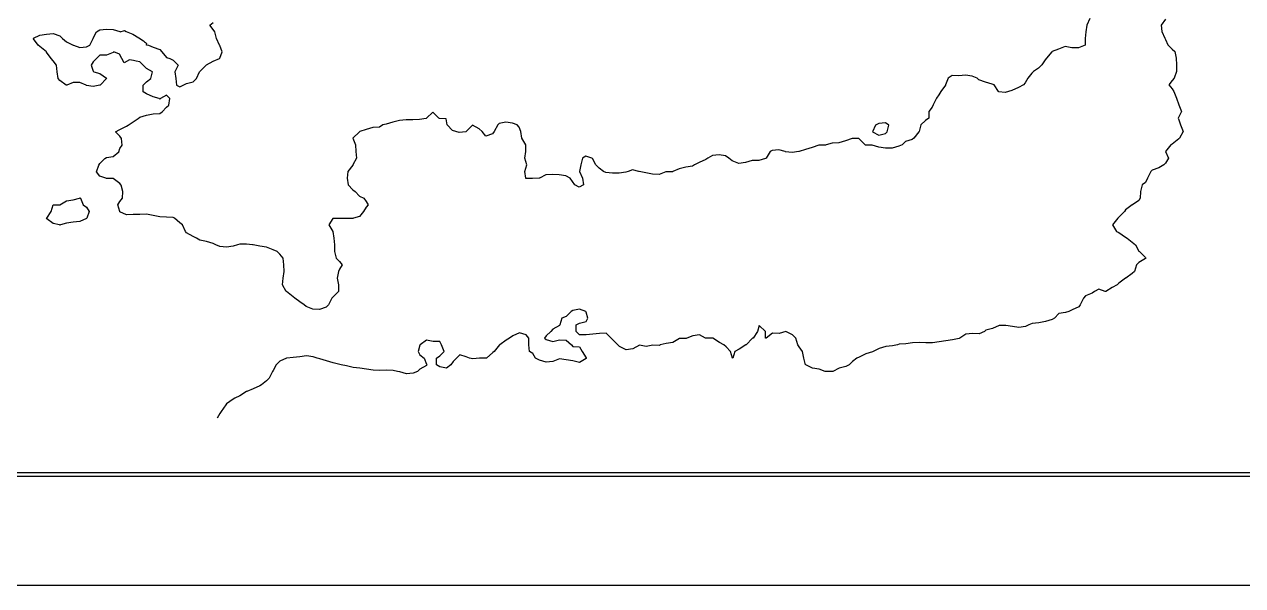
# Model space of a CAD drawing. Extents: x 597 to 1462, y 540 to 1101.
# Drawn here: x 783.2 to 962.3, y 540 to 622.4 of the extents above; entities that cross this region are included whole.
import ezdxf

# ---------------------------------------------------------------- set-up
doc = ezdxf.new("R2010")
doc.units = 0
for name, color, linetype in [('Frame_Outer', 7, 'CONTINUOUS'), ('Gridlinescont', 7, 'CONTINUOUS'), ('TEST', 7, 'CONTINUOUS')]:
    doc.layers.add(name, color=color, linetype=linetype)

msp = doc.modelspace()

# ---------------------------------------------------------------- linework, layer by layer
at = {"layer": 'Frame_Outer', "color": 7}
msp.add_lwpolyline([(596.917639, 1100.637229), (1462.392328, 1100.637229), (1462.392328, 539.962512), (596.917639, 539.962512), (596.917639, 1100.637229), (1462.392328, 1100.637229), (1462.392328, 539.962512), (596.917639, 539.962512), (596.917639, 1100.637229), (1462.392328, 1100.637229), (1462.392328, 539.962512), (596.917639, 539.962512), (596.917639, 1100.637229)], close=True, dxfattribs=at)
at = {"layer": 'Gridlinescont', "color": 7}
msp.add_lwpolyline([(614.04912, 1084.06444), (1445.260818, 1084.06444), (1445.260818, 556.535283), (614.04912, 556.535283), (614.04912, 1084.06444)], close=True, dxfattribs=at)
msp.add_lwpolyline([(613.57383, 556.060018), (1445.736137, 556.060018)], dxfattribs=at)
at = {"layer": 'TEST', "color": 7}
for points in [[(950.928022, 623.176894), (950.305412, 622.320857), (950.406052, 621.342421), (950.846319, 620.364126), (950.927712, 620.168433), (951.28334, 619.385774), (951.90595, 618.76322), (952.29711, 618.40762), (952.517272, 617.429269), (952.557884, 616.450861), (952.557884, 615.472453), (952.185153, 614.494101), (951.90564, 614.167937), (951.416408, 613.515778), (951.90564, 612.956696), (952.172425, 612.53737), (952.528053, 611.558962), (952.883568, 610.604486), (952.891753, 610.579651), (953.27439, 609.601243), (952.883173, 608.818584), (952.80178, 608.623004), (952.883173, 608.378289), (953.149986, 607.644483), (953.505558, 606.666075), (952.97196, 605.68778), (952.883173, 605.578899), (951.904765, 604.817971), (951.709185, 604.70909), (950.938606, 603.730795), (951.345739, 602.752359), (950.926526, 602.018553), (950.681783, 601.773866), (949.948006, 601.354597), (948.969598, 600.991179), (948.774018, 600.795599), (948.270844, 599.817276), (947.991415, 599.164947), (947.50224, 598.838868), (947.257553, 597.860432), (947.208192, 596.882024), (947.012612, 596.555972), (946.080771, 595.9037), (946.033781, 595.883098), (945.055458, 595.168511), (944.892136, 594.923768), (944.076796, 594.108456), (943.936898, 593.945614), (943.117438, 592.967206), (943.75049, 591.988855), (944.076654, 591.848872), (945.055091, 591.173374), (945.299777, 591.010052), (946.033555, 590.423029), (946.522731, 590.031813), (947.011907, 589.100056), (947.100694, 589.053038), (947.990145, 588.163671), (948.037135, 588.074884), (947.990145, 588.027894), (947.011737, 587.422245), (946.685658, 587.096053), (946.359494, 586.117758), (946.033386, 585.791593), (945.101573, 585.13935), (945.054611, 585.118747), (944.076146, 584.404161), (943.83146, 584.159446), (943.097682, 583.740205), (942.143263, 583.181122), (942.118427, 583.164471), (942.071409, 583.181122), (941.139681, 583.507258), (940.487437, 583.181122), (940.161273, 582.936408), (939.182921, 582.52885), (938.856757, 582.202686), (938.400262, 581.224391), (938.204682, 580.898199), (937.226274, 580.49067), (936.737099, 580.245983), (936.247923, 580.105973), (935.269515, 579.919791), (934.617243, 579.267519), (934.291192, 579.071984), (933.312755, 578.778501), (932.334432, 578.569007), (931.35608, 578.452337), (930.866848, 578.289099), (930.377672, 578.044413), (929.399264, 577.897516), (928.420941, 578.00922), (927.44259, 578.166333), (926.464182, 578.166333), (925.485774, 577.745172), (924.507422, 577.473392), (924.31187, 577.310155), (923.529183, 576.954527), (922.550775, 577.016644), (921.572424, 576.902513), (920.716331, 576.331804), (920.594016, 576.256168), (919.615608, 576.070409), (918.637284, 575.939797), (917.658933, 575.764678), (916.680525, 575.613717), (915.702117, 575.642504), (914.723765, 575.697424), (913.745442, 575.62653), (912.767034, 575.47715), (911.788626, 575.4246), (911.543939, 575.354524), (910.810133, 575.191287), (909.83181, 575.109838), (908.853458, 574.811134), (907.983734, 574.376286), (907.874881, 574.314959), (906.89653, 574.009284), (905.918122, 573.548274), (905.59207, 573.397708), (904.939798, 572.908533), (904.450622, 572.419357), (903.961475, 572.158245), (902.983039, 571.929955), (902.036268, 571.44078), (902.003756, 571.408268), (901.025348, 571.408268), (900.936532, 571.44078), (900.047166, 571.766887), (899.068814, 571.930181), (898.090406, 572.403383), (898.043416, 572.420034), (897.763903, 573.398358), (897.600666, 574.376709), (897.111434, 575.029066), (896.915854, 575.355117), (896.622427, 576.333525), (896.133251, 576.822701), (895.154928, 577.295846), (894.17652, 577.01845), (893.198112, 577.030304), (892.238952, 576.331465), (892.218349, 576.314814), (892.12959, 576.331465), (892.12959, 577.309816), (891.240111, 578.199268), (890.995424, 577.309816), (890.350574, 576.331465), (890.261787, 576.310863), (889.30257, 575.351646), (889.281968, 575.331044), (888.303673, 574.698019), (887.651401, 574.371855), (887.371888, 573.393503), (887.324926, 573.372901), (887.277936, 573.393503), (886.998508, 574.371855), (886.346264, 575.024183), (886.0201, 575.350263), (885.367913, 575.676427), (884.389505, 576.304851), (883.411097, 576.296949), (883.32231, 576.329461), (882.43283, 576.81858), (881.454535, 576.655287), (880.565055, 576.329151), (880.476268, 576.282161), (879.497832, 576.282161), (878.519508, 575.676512), (877.541157, 575.545984), (876.651734, 575.350404), (876.562918, 575.261617), (875.58451, 575.303837), (874.606159, 575.105802), (873.627751, 575.303837), (872.649427, 574.763382), (871.671019, 574.616457), (870.692668, 575.105633), (870.447981, 575.350348), (869.714203, 576.084041), (869.46946, 576.328756), (868.735682, 577.062533), (867.757274, 576.981169), (866.778923, 576.915862), (865.800515, 576.818072), (864.822192, 576.818072), (864.333044, 577.30722), (864.333044, 578.285572), (864.822192, 578.530286), (865.800515, 578.774973), (866.045258, 579.26416), (865.800515, 580.15364), (865.768003, 580.242399), (864.821232, 580.568563), (863.842796, 580.393021), (863.598109, 580.242399), (862.864388, 579.508621), (862.212088, 579.263934), (861.932631, 578.285572), (861.885669, 578.196784), (860.907261, 577.633497), (860.581154, 577.307333), (859.928825, 576.655061), (859.684138, 576.328925), (859.928825, 576.133345), (860.907261, 575.83989), (861.885556, 576.084605), (862.863964, 576.00324), (863.64668, 575.350997), (863.84226, 575.106282), (864.820668, 575.024832), (865.211828, 574.37256), (865.798822, 573.425761), (865.819424, 573.393249), (865.798822, 573.346259), (864.820498, 572.74061), (863.84209, 573.00161), (862.863739, 573.113341), (861.885331, 573.270511), (860.906979, 572.903453), (859.928571, 572.770074), (858.950276, 573.066746), (858.363226, 573.392854), (857.972009, 574.045098), (857.482833, 574.371262), (857.385043, 575.34967), (857.385043, 576.328022), (856.993827, 576.817169), (856.015419, 577.110596), (855.037067, 576.654017), (854.54792, 576.327852), (854.058744, 576.001773), (853.126931, 575.349501), (853.079913, 575.324665), (852.297254, 574.370133), (852.101674, 574.206896), (851.142485, 573.391556), (851.121883, 573.359044), (850.143532, 573.370897), (849.165124, 573.267773), (848.675948, 573.390173), (848.186828, 573.585697), (847.208364, 573.87918), (846.719188, 573.389919), (846.230069, 572.900743), (845.903905, 572.411596), (845.251633, 571.922335), (844.273309, 572.085657), (843.784134, 572.411765), (843.784134, 573.390173), (844.273309, 573.716224), (844.925553, 574.368468), (844.517996, 575.346904), (844.273309, 575.836052), (843.294901, 575.836052), (842.316465, 575.999318), (841.384708, 575.347158), (841.337747, 575.30014), (841.093032, 574.368327), (841.337747, 573.87918), (841.990075, 573.390004), (842.316155, 572.500524), (842.404942, 572.411765), (842.316155, 572.32295), (841.337803, 571.759662), (841.011639, 571.43347), (840.35948, 571.188783), (839.381072, 571.077475), (838.402664, 571.363479), (838.076584, 571.433555), (837.424312, 571.573085), (836.445904, 571.628824), (835.467553, 571.573085), (834.489145, 571.601872), (833.51085, 571.7578), (832.532413, 571.902636), (831.55409, 572.018488), (830.575654, 572.239892), (829.792995, 572.410128), (829.597415, 572.446732), (828.619007, 572.710243), (827.640599, 572.962296), (826.662248, 573.284763), (826.271031, 573.387887), (825.684094, 573.560551), (824.705686, 573.713995), (823.727278, 573.59374), (822.748926, 573.496373), (821.817085, 573.387492), (821.770885, 573.37959), (820.792477, 572.932719), (820.233395, 572.41089), (819.814069, 571.572323), (819.716307, 571.432736), (819.227131, 570.454385), (818.835887, 570.063168), (818.102109, 569.476146), (817.857422, 569.336615), (816.879071, 568.864881), (815.932272, 568.497794), (815.89976, 568.481143), (814.921352, 567.844986), (814.187546, 567.518822), (813.942831, 567.378924), (812.964423, 566.680086), (812.842136, 566.540583), (812.181764, 565.562147), (811.986128, 565.236011), (811.594968, 564.583739)], [(939.784788, 623.297318), (939.377231, 622.318995), (939.230306, 621.340558), (939.143212, 620.362235), (939.143212, 619.383827), (939.131359, 619.363225), (938.153008, 618.963062), (937.174712, 618.963062), (936.196304, 619.186921), (935.21784, 618.795676), (934.286112, 618.40446), (934.23915, 618.379624), (933.456435, 617.42512), (933.260798, 617.180405), (932.771622, 616.446599), (932.282447, 615.957536), (931.548669, 615.468276), (931.303982, 615.223589), (930.716932, 614.489783), (930.325715, 613.837511), (930.081029, 613.511375), (929.347223, 613.144374), (928.368899, 612.695866), (927.879639, 612.532629), (927.390463, 612.393042), (926.41214, 612.508894), (926.36515, 612.533729), (925.759501, 613.512137), (925.433308, 613.652063), (924.455013, 613.903692), (923.476577, 614.246254), (923.23189, 614.49094), (922.498169, 614.78431), (921.519761, 614.942298), (920.541353, 614.857604), (919.563002, 614.910125), (918.975979, 614.490828), (918.604039, 613.512476), (918.583436, 613.48764), (917.931136, 612.533108), (917.605028, 612.043933), (917.278836, 611.5547), (916.789717, 610.576349), (916.626366, 610.250185), (916.137191, 609.598026), (916.137191, 608.619618), (915.648043, 608.293538), (914.995799, 607.641294), (914.716286, 606.662858), (914.669325, 606.630346), (913.935519, 605.683575), (913.690804, 605.48791), (912.712396, 605.194569), (912.22322, 604.705393), (911.733988, 604.509813), (910.755636, 604.216358), (909.777313, 604.216358), (908.798905, 604.379624), (907.820497, 604.682053), (906.842145, 604.682053), (906.795184, 604.706889), (905.863427, 605.638645), (904.885019, 605.655296), (903.906696, 605.295576), (902.928288, 605.034549), (901.949936, 604.953099), (901.060456, 604.708413), (900.971697, 604.683577), (899.993346, 604.675675), (899.014938, 604.315983), (898.03653, 604.008671), (897.104773, 603.729158), (897.057783, 603.717305), (896.079432, 603.589656), (895.101108, 603.710362), (895.054118, 603.730964), (894.122277, 603.975679), (893.143982, 603.870918), (892.817818, 603.731388), (892.254502, 602.75298), (892.165715, 602.720468), (891.187363, 602.425828), (890.208955, 602.425828), (889.230547, 602.099635), (888.252196, 601.969164), (887.273901, 602.36038), (886.78464, 602.751512), (886.295493, 603.077676), (885.317141, 603.240914), (884.338733, 603.143152), (883.686461, 602.751992), (883.36041, 602.556327), (882.382002, 602.099748), (881.72973, 601.77364), (881.40365, 601.578004), (880.425242, 601.447504), (879.446834, 601.186392), (878.515049, 600.795232), (878.468088, 600.77463), (877.489736, 600.77463), (876.511413, 600.38299), (875.533005, 600.415502), (874.554568, 600.595955), (873.576245, 600.782165), (873.529255, 600.790068), (872.597527, 601.034754), (871.945283, 600.790068), (871.619119, 600.708675), (870.640711, 600.545324), (869.662359, 600.574111), (868.684036, 600.669022), (868.357843, 600.791422), (867.705628, 601.28057), (867.216452, 601.769746), (866.727276, 602.701587), (866.638489, 602.748577), (865.749038, 603.074741), (865.259862, 602.748577), (865.015147, 601.770225), (864.794562, 600.791817), (865.259946, 599.813466), (865.423268, 598.835058), (864.77094, 598.509006), (864.118753, 598.835058), (863.792588, 599.324234), (863.466424, 599.813466), (862.814237, 600.139574), (861.835829, 600.302472), (860.857421, 600.356631), (859.879098, 600.302472), (858.932327, 599.813325), (858.899815, 599.801471), (857.92135, 599.793287), (856.942942, 599.793287), (856.926291, 599.809938), (856.779338, 600.788261), (856.942208, 601.277522), (857.064608, 601.766613), (856.942208, 602.255845), (856.802311, 602.745021), (856.925896, 603.723429), (856.917712, 604.701752), (856.354537, 605.680104), (856.180632, 606.658512), (855.963349, 607.310756), (855.637241, 607.63692), (854.984997, 607.916348), (854.006674, 608.055963), (853.028238, 607.8325), (852.832658, 607.63692), (852.294516, 606.658512), (852.04983, 606.332348), (851.071506, 606.006268), (850.512424, 606.658455), (850.093155, 607.077781), (849.114747, 607.605226), (848.167948, 606.658455), (848.135436, 606.641804), (847.157028, 606.518219), (846.667852, 606.658173), (846.178676, 606.82141), (845.363364, 607.63675), (845.200127, 608.526174), (844.221691, 608.601781), (844.132932, 608.613634), (843.243509, 609.503114), (842.354085, 608.613634), (842.26527, 608.601781), (841.286947, 608.416926), (840.308539, 608.367537), (839.330187, 608.388139), (838.351779, 608.287894), (837.373428, 608.026782), (836.39502, 607.775152), (835.905844, 607.635565), (835.416696, 607.309486), (834.438373, 607.244179), (833.459937, 606.983067), (832.528208, 606.656988), (832.481218, 606.632152), (831.526686, 605.677592), (831.894168, 604.699184), (831.947536, 603.720861), (832.046596, 602.742453), (831.513789, 601.764101), (831.501935, 601.74745), (830.768129, 600.785129), (830.663312, 599.806777), (830.803322, 598.828369), (831.502161, 598.12953), (831.828241, 597.850046), (832.480484, 597.197858), (833.132756, 596.871694), (833.458921, 596.382462), (833.785057, 595.893399), (833.458921, 595.567235), (833.067704, 594.914991), (832.480654, 594.181185), (831.591259, 593.93647), (831.502472, 593.919819), (830.524064, 593.919819), (829.545712, 593.919819), (828.567304, 593.903168), (827.980366, 592.956369), (828.567304, 592.009542), (828.583955, 591.97703), (828.73088, 590.998706), (828.812273, 590.020298), (828.812273, 589.041862), (829.05696, 588.063539), (829.54622, 587.574363), (829.937352, 587.085215), (829.54622, 586.432943), (829.38287, 586.106779), (829.219632, 585.128484), (829.405814, 584.15002), (829.380979, 583.171724), (828.565667, 582.356384), (828.402317, 582.193147), (827.913169, 581.214739), (827.58709, 580.888631)], [(827.611135, 580.880955), (826.632784, 580.508111), (825.654376, 580.595318), (824.675968, 580.989328), (824.349916, 581.206668), (823.69756, 581.641431), (822.998721, 582.184963), (822.719321, 582.380599), (821.740885, 583.154452), (821.729031, 583.162355), (821.152762, 584.140763), (821.250524, 585.119227), (821.413817, 586.097522), (821.348539, 587.075874), (821.250693, 588.054282), (820.761517, 588.641332), (820.370357, 589.032436), (819.783363, 589.299277), (818.804955, 589.684792), (817.826604, 589.827569), (816.848252, 590.005143), (816.759408, 590.013327), (815.870013, 590.102199), (814.891577, 590.110101), (814.565498, 590.012255), (813.913169, 589.834286), (812.934818, 589.662807), (811.956522, 589.76754), (811.369472, 590.012255), (810.978256, 590.229538), (809.999848, 590.501261), (809.021496, 590.710755), (808.53232, 590.99024), (808.043088, 591.269752), (807.064736, 591.772955), (806.901922, 591.968535), (806.477884, 592.94683), (806.086752, 593.272994), (805.304037, 593.925238), (805.1084, 594.034119), (804.130049, 594.088278), (803.151754, 594.12079), (802.173346, 594.316341), (801.194909, 594.511978), (800.216586, 594.483191), (799.238263, 594.483191), (798.259855, 594.413115), (797.281503, 594.886261), (797.256668, 594.902912), (797.000918, 595.881264), (797.280402, 596.370439), (797.671534, 596.859587), (797.700321, 597.838023), (797.476462, 598.816431), (797.280882, 599.061118), (796.302474, 599.775733), (795.324066, 599.775733), (795.235279, 599.796335), (794.345884, 600.122414), (793.856652, 600.774686), (794.182816, 601.752982), (794.346053, 601.997696), (795.079859, 602.731502), (795.324546, 602.853789), (796.302869, 603.010987), (797.118294, 603.709826), (797.281531, 604.199002), (797.607696, 604.688177), (797.526246, 605.666472), (797.281531, 605.992665), (796.629288, 606.644909), (797.281531, 606.970988), (798.259855, 607.460249), (798.504598, 607.623486), (799.238376, 608.112634), (799.972153, 608.601894), (800.216868, 608.764736), (801.195192, 609.090816), (802.1736, 609.254166), (803.152008, 609.335531), (803.478115, 609.580217), (804.130359, 610.232461), (804.456523, 610.558625), (804.619761, 611.536977), (804.130585, 612.026209), (803.241105, 611.536977), (803.152318, 611.44819), (803.063559, 611.536977), (802.174136, 611.781692), (801.195728, 612.189221), (800.70658, 612.515385), (800.70658, 613.493793), (801.195728, 613.982969), (801.848, 614.472144), (802.085292, 615.450552), (801.195897, 615.9397), (800.70675, 616.428876), (800.217489, 616.918052), (799.663967, 617.021119), (799.303512, 617.12413), (798.711326, 617.195617), (797.914499, 616.777618), (797.218229, 618.053149), (796.39318, 618.386623), (796.304309, 618.297808), (795.325985, 617.897617), (794.347662, 617.897617), (793.858402, 617.408441), (793.369254, 616.919265), (793.043146, 616.430033), (793.369254, 615.540638), (793.458013, 615.451851), (794.347493, 615.207136), (795.325901, 614.519953), (795.341705, 614.472935), (795.325901, 614.456284), (794.363579, 613.493934), (794.346928, 613.482081), (793.368605, 613.298354), (792.390169, 613.447367), (792.343207, 613.494357), (791.411366, 613.885461), (790.433042, 613.885461), (789.501201, 613.494357), (789.454239, 613.473755), (789.407249, 613.494357), (788.475492, 614.146516), (788.230806, 614.472681), (788.083881, 615.451004), (787.986063, 616.42944), (787.496915, 617.081684), (787.170779, 617.407848), (786.518507, 618.339577), (786.493672, 618.386567), (785.539168, 619.169254), (785.294453, 619.364834), (784.560647, 620.311604), (784.535811, 620.344116), (784.560647, 620.391135), (785.538998, 620.833687), (786.517406, 620.997009), (787.49573, 621.078374), (788.474138, 620.735926), (788.865382, 620.344766), (789.452405, 619.85559), (790.430728, 619.382444), (790.477718, 619.365793), (791.409475, 619.039629), (792.387883, 619.121106), (792.877058, 619.365793), (793.342415, 620.344145), (793.36725, 620.391106), (793.856398, 621.322891), (794.345574, 621.602376), (795.323982, 621.71408), (796.302305, 621.648773), (797.280713, 621.346344), (797.327731, 621.321508), (797.93338, 621.501707), (798.206769, 621.359947), (799.16051, 620.985438), (800.074544, 620.45043), (800.731105, 620.003587)], [(801.148032, 619.364946), (801.19505, 619.397458), (801.499455, 619.364946), (802.173854, 619.08549), (803.152149, 618.712703), (803.431662, 618.386538), (804.1305, 617.571198), (804.619732, 617.408356), (805.108852, 617.163641), (805.84263, 616.429835), (805.353454, 615.45154), (805.500379, 614.473104), (805.598197, 613.494781), (806.087316, 613.250066), (806.576605, 613.494781), (807.065752, 613.739467), (808.04416, 613.984182), (808.533336, 614.473443), (808.99096, 615.451766), (809.023472, 615.476602), (809.978004, 616.431105), (810.002839, 616.463617), (810.981247, 616.991091), (811.928046, 617.410445), (811.960558, 617.457406), (812.286638, 618.389248), (811.960558, 619.320976), (811.913596, 619.367966), (811.470987, 620.34629), (811.226301, 621.324698), (810.981586, 621.650805), (810.492325, 622.303134), (810.981586, 622.694294)], [(909.794387, 606.400137), (910.039102, 606.644852), (910.283789, 607.62326), (909.794613, 607.94934), (908.816318, 607.867947), (908.327029, 607.62326), (907.884477, 606.644852), (908.816318, 606.155676), (909.794613, 606.400363)], [(788.565183, 592.947535), (788.476424, 592.939633), (788.387637, 592.947535), (787.498157, 593.143115), (786.519749, 593.836846), (786.494913, 593.925633), (786.519749, 593.950468), (787.172077, 594.905), (787.466717, 595.883352), (787.499229, 595.908188), (788.477637, 595.91609), (789.455989, 596.471588), (790.434312, 596.618513), (791.323764, 596.863199), (791.412579, 596.910161), (791.501338, 596.863199), (791.901586, 595.884791), (792.390818, 595.558712), (792.781978, 594.90644), (792.414553, 593.928116), (792.389717, 593.903281), (791.411309, 593.437896), (790.432958, 593.340106), (789.454634, 593.193182), (788.565183, 592.948495)]]:
    msp.add_lwpolyline(points, dxfattribs=at)
msp.add_open_spline([(800.731105, 620.003587), (800.870551, 619.790933), (801.347394, 619.746991), (801.148032, 619.364946)], degree=3, dxfattribs=at)

doc.saveas('drawing.dxf')
